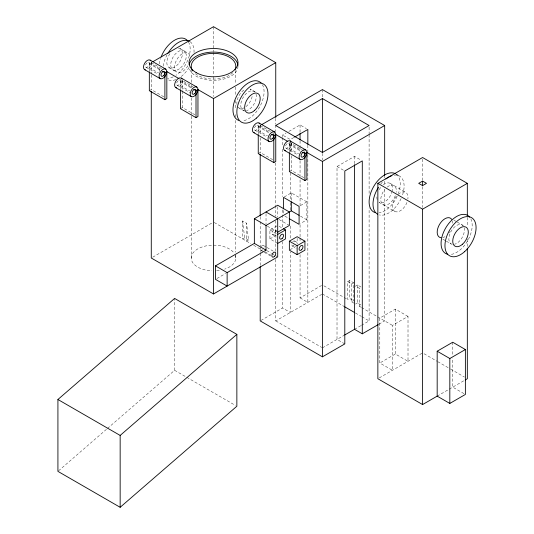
<?xml version="1.0" encoding="UTF-8"?>
<svg xmlns="http://www.w3.org/2000/svg" width="534" height="534" viewBox="0 0 534 534"><rect width="100%" height="100%" fill="white"/><g stroke="black" fill="none" stroke-linecap="round" stroke-linejoin="round"><path stroke-width="0.4" stroke-dasharray="2.67 2" d="M58.546 470.821L106.86 428.989M107.488 428.442L174.618 370.309L174.618 298.439M149.333 70.942L149.333 63.753L151.276 62.632L161.889 68.759M149.333 90.707L151.276 89.585L164.005 96.934M180.452 88.904L180.452 81.722L182.394 80.601L182.394 90.4M180.452 108.669L182.394 107.548L195.124 114.897M258.249 133.82L258.249 126.638L260.192 125.517L272.213 132.459M282.559 136.724L282.559 135.062L286.057 133.039M288.861 131.424L300.061 124.956L306.429 128.627M258.249 153.585L260.192 152.464L272.921 159.813M293.84 137.532L290.336 139.548L282.559 135.062M289.368 151.79L289.368 144.601L291.31 143.479L291.31 152.464M289.368 171.554L291.31 170.433L304.04 177.782M152.711 257.194L212.085 222.912M284.242 196.973L291.31 192.887L306.87 201.872L306.87 219.841L300.508 223.512M344.797 343.916L337.014 339.43L337.014 166.501L354.523 156.395L360.884 160.066M248.524 240.053L244.632 237.804L242.69 238.932L242.69 220.963L246.581 223.205L248.524 240.053L246.581 241.174L246.581 223.205M300.508 205.543L306.87 201.872M277.7 243.417L269.917 238.925L269.917 229.947L276.992 225.862M269.917 238.925L276.992 234.847M216.904 278.514L225.575 273.515M290.075 249.745L295.729 246.481M260.912 320.48L282.559 307.984L290.336 312.477L290.336 251.788M300.061 254.651L300.061 297.879L321.708 285.383M275.751 259.377L275.751 320.901L321.735 294.354M347.714 281.598L349.657 280.477L353.548 282.72L353.548 300.689L351.606 301.81L351.606 283.841L347.714 281.598L347.714 299.567L349.657 298.439L353.548 300.689M351.606 283.841L353.548 282.72M357.44 284.969L355.497 286.091L359.382 288.333L361.331 287.212L357.44 284.969L357.44 302.932L361.331 305.181L359.382 306.302L359.382 288.333M355.497 304.06L357.44 302.932M322.429 347.848L344.016 335.385M354.523 329.324L360.77 325.713M361.465 325.313L369.107 320.901L369.107 207.826M408.009 316.408L395.367 309.106L379.808 318.09L379.808 363.007L392.45 370.309L392.45 325.393L408.009 316.408L408.009 361.324L395.367 354.022L379.808 363.007M378.893 324.231L384.667 320.901L384.667 188.702M379.247 377.925L422.594 352.901M437.179 396.135L448.493 389.6M449.201 389.193L464.547 380.335M180.118 48.614L187.895 53.106M255.319 92.028L250.132 89.038A11 6.355 -60 0 1 252.148 91.901M396.321 174.204L399.559 176.08M390.167 183.362L405.727 192.34M453.893 220.148L456.637 221.737M457.324 222.131L463.425 225.655M169.118 67.671L176.894 72.163M239.132 108.095L244.318 111.085M337.014 166.501L344.09 170.586M179.564 78.965L193.008 86.722M272.921 132.866L274.336 133.68M289.188 142.258L301.917 149.607M302.624 150.014L304.747 151.235M148.766 62.498A2.75 1.589 -60 0 1 147.891 66.757A2.75 1.589 -60 0 1 145.508 65.382A2.75 1.589 -60 0 1 148.766 62.498L160.787 69.44M179.885 80.46A2.75 1.589 -60 0 1 179.01 84.726A2.75 1.589 -60 0 1 176.627 83.351A2.75 1.589 -60 0 1 179.885 80.46L191.906 87.402M257.675 125.377A2.75 1.589 -60 0 1 256.807 129.642A2.75 1.589 -60 0 1 254.424 128.26A2.75 1.589 -60 0 1 257.675 125.377L269.703 132.319M288.794 143.346A2.75 1.589 -60 0 1 287.926 147.604A2.75 1.589 -60 0 1 285.543 146.229A2.75 1.589 -60 0 1 288.794 143.346L300.822 150.288M149.333 63.753L160.647 70.288M180.452 81.722L191.766 88.257M258.249 126.638L268.856 132.759M289.368 144.601L300.682 151.135M149.333 67.644L158.525 72.951M180.452 85.614L189.643 90.92M258.249 130.53L267.441 135.836M289.368 148.492L298.559 153.799M146.009 67.257L158.037 74.199M177.128 85.226L189.864 92.576M254.925 130.142L266.953 137.084M286.044 148.112L298.072 155.047M406.961 202.473A11 6.355 -60 0 1 394.726 211.397L379.167 202.419A11 6.355 -60 0 0 391.856 192.173M442.893 239.205L445.636 240.794M446.324 241.188L451.13 243.965M300.508 216.163L306.87 219.841M284.949 216.163L288.48 218.206M279.068 219.507L288.68 225.054M279.108 226.269L282.646 228.312M275.184 229.807A2.75 1.589 -60 0 1 274.309 234.066A2.75 1.589 -60 0 1 271.926 232.691A2.75 1.589 -60 0 1 275.184 229.807L277.306 231.035M294.635 241.034L298.166 243.077M267.401 226.242L277.012 231.796M269.917 229.947L277.7 234.433M272.433 234.573L276.679 237.023M291.884 245.8L296.123 248.25M263.516 245.527L266.259 247.115M266.947 247.509L274.496 251.868M266.713 250.553L270.831 252.929M271.519 253.33L274.262 254.912M274.95 255.305L277.012 256.5M214.227 222.498L250.846 243.637M253.697 245.28L262.234 250.212M265.078 251.854L270.771 255.145M323.878 285.803L347.714 299.567M351.606 301.81L354.843 303.679M359.382 306.302L360.83 307.137M361.551 307.551L392.45 325.393M260.766 250.292L263.509 251.881M264.197 252.275L271.058 256.24M322.429 293.954L343.976 306.389M355.464 313.024L361.211 316.342M361.925 316.755L369.107 320.901M424.036 353.735L437.026 361.231M437.746 361.651L450.008 368.734M450.729 369.148L464.44 377.064M300.061 297.879L307.844 302.371L307.844 154.386M463.979 393.638L452.739 387.15L452.739 358.04M275.751 320.901L321.715 347.434M174.618 370.309L186.059 376.917M186.78 377.331L235.421 405.413M242.69 220.963L244.632 237.804M467.33 217.431L467.33 226.576M467.33 239.052L467.33 246.534M452.739 342.234L452.739 354.709M422.594 159.179L422.594 179.965M422.594 186.62L422.594 207.406M395.367 309.106L395.367 354.022M384.667 176.233L384.667 177.895M384.667 181.22L384.667 185.378M369.107 127.179L369.107 133.827M369.107 134.661L369.107 195.357M354.523 156.395L354.523 163.878M349.657 280.477L349.657 298.439M322.429 89.578L322.429 97.068M322.429 153.298L322.429 159.946M307.844 145.241L307.844 153.552M300.061 124.956L300.061 132.439M300.061 140.749L300.061 145.735M300.061 146.57L300.061 151.556M300.061 160.701L300.061 176.5M300.061 179.824L300.061 205.597M300.061 224.721L300.061 237.189M300.061 238.024L300.061 242.176M297.144 238.318L297.144 244.031M291.31 155.728L291.31 170.433M291.31 192.887L291.31 201.058M290.336 140.382L290.336 152.023M290.336 172.809L290.336 199.409M290.336 202.733L290.336 210.216M290.336 226.016L290.336 239.319M283.534 210.449L283.534 214.528M282.559 137.552L282.559 145.869M282.559 149.193L282.559 196.579M282.559 209.882L282.559 214.041M282.559 214.875L282.559 227.344M282.559 241.475L282.559 307.984M277.7 206.825L277.7 217.131M275.751 118.341L275.751 124.155M275.751 124.989L275.751 131.638M275.751 162.93L275.751 205.33M275.751 205.637L275.751 216.444M275.751 220.602L275.751 251.894M266.025 213.56L266.025 223.866M260.192 125.517L260.192 134.495M260.192 137.765L260.192 152.464M260.192 216.671L260.192 220.836M260.192 221.67L260.192 245.854M260.192 246.688L260.192 252.522M260.192 253.356L260.192 265.865M235.794 70.395L235.794 83.738M235.794 87.075L235.794 94.578M235.794 100.412L235.794 108.756M235.794 114.59L235.794 117.093M235.794 120.43L235.794 252.181M235.794 255.519L235.794 258.015M213.513 26.7L213.513 51.644M213.513 52.472L213.513 75.755M213.513 76.589L213.513 96.541M191.232 70.395L191.232 84.572M191.232 85.407L191.232 87.91M191.232 97.916L191.232 115.424M191.232 116.258L191.232 258.015A22.281 12.863 0 0 0 211.858 270.845M182.394 91.214L182.394 107.548M151.276 62.632L151.276 74.066M151.276 74.88L151.276 89.585M151.142 61.544A5.5 3.177 -60 0 1 147.391 69.367M252.148 96.554A11 6.355 -60 0 1 244.632 107.548M243.958 107.908A11 6.355 -60 0 1 237.897 106.947M236.969 104.551A11 6.355 -60 0 1 244.632 89.585M235.033 254.691A22.281 12.863 0 0 1 224.654 269.156M219.28 270.444A22.281 12.863 0 0 1 216.01 270.798M191.232 258.015A22.281 12.863 0 0 1 211.858 245.193M213.513 245.153A22.281 12.863 0 0 1 234.313 253.41M232.811 72.657A22.281 12.863 0 0 1 194.222 72.657M237.997 66.223A24.477 14.131 0 0 1 214.795 80.34A24.477 14.131 0 0 1 189.169 67.698M260.058 124.429A5.5 3.177 -60 0 1 256.3 132.252M291.177 142.398A5.5 3.177 -60 0 1 287.419 150.221M182.261 79.513A5.5 3.177 -60 0 1 178.503 87.336M187.895 65.809A11 6.355 -60 0 1 176.026 71.463A11 6.355 -60 0 1 179.11 56.39A11 6.355 -60 0 1 189.91 55.97M190.064 41.685A22.007 12.703 -60 0 1 194.009 53M189.089 67.444A22.007 12.703 -60 0 1 181.213 76.516M175.799 79.639A22.007 12.703 -60 0 1 167.502 79.446M163.184 66.109A22.007 12.703 -60 0 1 167.102 54.748M178.503 48.113A11 6.355 -60 0 1 180.579 60.475A11 6.355 -60 0 1 168.657 67.357A11 6.355 -60 0 1 170.726 52.606M188.475 41.979A22.007 12.703 -60 0 1 175.966 75.261M173.263 76.823A22.007 12.703 -60 0 1 167.549 78.224M159.586 71.469A22.007 12.703 -60 0 1 159.059 67.124M159.292 63.866A22.007 12.703 -60 0 1 160.6 58.433M244.632 110.838A11 6.355 -60 0 1 242.79 98.056A11 6.355 -60 0 1 254.898 91.982M256.04 94.144A11 6.355 -60 0 1 246.508 110.651M262.388 84.646A22.007 12.703 -60 0 1 259.811 106.66A22.007 12.703 -60 0 1 242.196 120.878M398.21 194.356A11 6.355 -60 0 1 407.889 199.008M394.726 211.397A11 6.355 -60 0 1 396.335 196.338M452.472 221.036A11 6.355 -60 0 1 452.739 223.205M450.089 231.489A11 6.355 -60 0 1 449.281 232.677M444.962 236.682A11 6.355 -60 0 1 442.946 237.537M387.203 187.067A11 6.355 -60 0 1 396.221 192.273M395.293 195.738A11 6.355 -60 0 1 383.058 204.662A11 6.355 -60 0 1 384.667 189.597M383.312 184.824A11 6.355 -60 0 1 392.183 190.872M377.151 199.549A11 6.355 -60 0 1 377.151 194.903M379.167 189.71A11 6.355 -60 0 1 380.775 187.354M394.132 175.139A22.007 12.703 -60 0 1 402.309 195.591M401.081 198.575A22.007 12.703 -60 0 1 379.414 214.948M380.775 184.063A22.007 12.703 -60 0 1 382.331 182.261M396.228 174.191A22.007 12.703 -60 0 1 398.424 193.348M397.189 196.325A22.007 12.703 -60 0 1 379.093 212.879M452.171 244.372A11 6.355 -60 0 1 451.13 231.262A11 6.355 -60 0 1 463.005 225.602M464.146 227.771A11 6.355 -60 0 1 454.614 244.272M470.841 218.92A22.007 12.703 -60 0 1 467.63 240.787A22.007 12.703 -60 0 1 450.302 254.504M292.752 241.542A2.75 1.589 -60 0 1 295.135 242.917M294.227 244.806A2.75 1.589 -60 0 1 292.071 245.887A2.75 1.589 -60 0 1 291.377 243.925M261.166 246.528A2.75 1.589 -60 0 1 263.322 245.446A2.75 1.589 -60 0 1 264.016 247.409M262.641 249.792A2.75 1.589 -60 0 1 260.258 248.417M180.519 67.905A11 6.355 -60 0 0 184.01 50.857A11 6.355 -60 0 0 170.993 62.398A11 6.355 -60 0 0 180.519 67.905"/><path stroke-width="0.8" d="M57.919 399.499L174.618 298.439L236.856 334.371L236.856 406.24L120.157 507.3L57.919 471.368L57.919 399.499L120.157 435.437L120.157 507.3M120.157 435.437L236.856 334.371M152.711 61.804L213.513 26.7L275.751 62.632L275.751 117.507M162.77 71.516L164.893 72.737L166.835 71.616L178.857 78.558M149.333 71.763L149.333 90.707L164.893 99.691L166.835 98.563L166.835 71.616M193.889 89.478L196.011 90.707L197.954 89.578L213.513 98.563L275.751 62.632M180.452 89.732L180.452 108.669L196.011 117.654L197.954 116.532L197.954 89.578M261.627 124.689L322.429 89.578L384.667 125.517L384.667 175.399M322.429 98.563L275.751 125.517L322.429 152.464L369.107 125.517L322.429 98.563L322.429 152.611M271.686 134.394L273.808 135.623L275.751 134.495L287.773 141.437M294.541 137.125L307.844 129.442L307.844 144.407M258.249 134.648L258.249 153.585L273.808 162.57L275.751 161.448L275.751 134.495M302.805 152.364L304.927 153.585L306.87 152.464L322.429 161.448L384.667 125.517M289.368 152.611L289.368 171.554L304.927 180.539L306.87 179.411L306.87 152.464M254.358 218.713L266.025 225.455L266.025 250.159L227.13 272.614L227.13 286.091L215.462 279.349L215.462 265.879L254.358 243.417L254.358 218.713L277.7 205.243L289.368 211.978L289.368 225.455L277.7 232.19M266.025 225.455L291.31 210.857L299.093 215.349M277.7 234.433L285.476 229.947L285.476 238.925L277.7 243.417M437.179 396.135L437.179 351.218L452.739 342.234L465.381 349.53L465.381 394.452L449.822 403.43L437.179 396.135L422.594 404.558L377.858 378.726L377.858 183.342L422.594 157.517L467.33 183.342L467.33 215.769M289.368 241.174L297.144 236.682L304.927 241.174L304.927 250.159L297.144 254.651L289.368 250.159L289.368 241.174L297.144 245.667L304.927 241.174M151.276 91.247L151.276 258.015L213.513 293.954L277.7 256.894L277.7 218.713L266.025 211.978M422.594 181.099L418.703 183.342L422.594 185.592L426.486 183.342L422.594 181.099L422.594 185.592M377.858 183.342L422.594 209.168L467.33 183.342M344.717 334.978L354.523 329.324L362.299 333.81L378.172 324.652M260.192 266.7L260.192 320.901L322.429 356.832L344.797 343.916L344.797 170.993L362.299 160.888L362.299 333.81M437.179 351.218L449.822 358.514L465.381 349.53M465.241 379.934L467.33 378.726L467.33 248.197M150.141 60.115L165.7 69.1A5.5 3.177 -60 0 1 163.951 77.617A5.5 3.177 -60 0 1 159.192 74.867A5.5 3.177 -60 0 1 165.7 69.1M181.26 78.077L196.819 87.062A5.5 3.177 -60 0 1 195.07 95.586A5.5 3.177 -60 0 1 190.311 92.836A5.5 3.177 -60 0 1 196.819 87.062M259.057 122.994L274.609 131.978A5.5 3.177 -60 0 1 272.867 140.502A5.5 3.177 -60 0 1 268.108 137.752A5.5 3.177 -60 0 1 274.609 131.978M290.169 140.963L305.728 149.947A5.5 3.177 -60 0 1 303.986 158.464A5.5 3.177 -60 0 1 299.227 155.714A5.5 3.177 -60 0 1 305.728 149.947M144.634 69.64L160.193 78.625M175.753 87.609L191.312 96.594M253.55 132.525L269.109 141.51M284.669 150.488L300.228 159.472M289.188 218.613L299.093 224.327L299.093 206.364L283.534 197.38L283.534 208.814M283.354 228.719L285.476 229.947M254.358 243.417L266.025 250.159M344.69 306.803L354.743 312.61M215.462 265.879L227.13 272.614M449.822 358.514L449.822 403.43M422.594 209.168L422.594 404.558M354.523 164.706L354.523 329.324M322.429 161.448L322.429 356.832M304.927 153.585L304.927 180.539M300.061 133.266L300.061 139.921M297.144 245.667L297.144 254.651M291.31 201.872L291.31 210.857M273.808 135.623L273.808 162.57M260.192 154.132L260.192 215.836M213.513 98.563L213.513 293.954M196.011 90.707L196.011 117.654M164.893 72.737L164.893 99.691M192.714 70.835A22.281 12.863 0 0 1 212.352 53.38A22.281 12.863 0 0 1 235.033 69.553M189.169 64.748A24.477 14.131 0 0 1 214.154 52.098A24.477 14.131 0 0 1 237.964 65.488M145.442 69.894A5.5 3.177 -60 0 1 144.634 63.292A5.5 3.177 -60 0 1 150.755 60.689M176.56 87.856A5.5 3.177 -60 0 1 175.753 81.255A5.5 3.177 -60 0 1 181.874 78.652M254.358 132.772A5.5 3.177 -60 0 1 253.55 126.171A5.5 3.177 -60 0 1 259.671 123.568M285.476 150.742A5.5 3.177 -60 0 1 284.669 144.14A5.5 3.177 -60 0 1 290.79 141.537M167.923 53.333A22.007 12.703 -60 0 1 189.51 41.332M161.141 56.938A22.007 12.703 -60 0 1 187.207 40.317M260.085 82.109A22.007 12.703 -60 0 1 261.113 82.984M238.731 120.424A22.007 12.703 -60 0 1 236.963 95.466A22.007 12.703 -60 0 1 259.524 81.755M441.071 237.723A11 6.355 -60 0 1 439.462 224.52A11 6.355 -60 0 1 451.697 219.314M377.558 214.187A22.007 12.703 -60 0 1 378.406 187.381M385.855 179.003A22.007 12.703 -60 0 1 391.929 175.646M375.522 212.706A22.007 12.703 -60 0 1 372.839 188.055A22.007 12.703 -60 0 1 395.667 173.83M447.485 254.251A22.007 12.703 -60 0 1 445.923 227.584A22.007 12.703 -60 0 1 469.68 217.118M196.205 72.624A24.477 14.131 0 0 0 237.163 66.289A24.477 14.131 0 0 0 207.179 48.981A24.477 14.131 0 0 0 196.205 72.624M163.451 75.741A2.75 1.589 -60 0 0 164.325 71.483A2.75 1.589 -60 0 0 161.068 74.366A2.75 1.589 -60 0 0 163.451 75.741M194.57 93.704A2.75 1.589 -60 0 0 195.444 89.445A2.75 1.589 -60 0 0 192.187 92.329A2.75 1.589 -60 0 0 194.57 93.704M272.367 138.62A2.75 1.589 -60 0 0 273.234 134.361A2.75 1.589 -60 0 0 269.984 137.245A2.75 1.589 -60 0 0 272.367 138.62M303.486 156.589A2.75 1.589 -60 0 0 304.353 152.33A2.75 1.589 -60 0 0 301.103 155.214A2.75 1.589 -60 0 0 303.486 156.589M254.424 110.571A11 6.355 -60 0 0 257.915 93.53A11 6.355 -60 0 0 244.899 105.071A11 6.355 -60 0 0 254.424 110.571M256.44 118.087A22.007 12.703 -60 0 0 263.416 83.998A22.007 12.703 -60 0 0 237.383 107.087A22.007 12.703 -60 0 0 256.44 118.087M462.531 244.198A11 6.355 -60 0 0 466.022 227.15A11 6.355 -60 0 0 453.006 238.691A11 6.355 -60 0 0 462.531 244.198M464.547 251.708A22.007 12.703 -60 0 0 471.522 217.625A22.007 12.703 -60 0 0 445.489 240.707A22.007 12.703 -60 0 0 464.547 251.708M282.092 238.558A2.75 1.589 -60 0 0 282.96 234.299A2.75 1.589 -60 0 0 279.709 237.183A2.75 1.589 -60 0 0 282.092 238.558M301.536 249.792A2.75 1.589 -60 0 0 302.411 245.527A2.75 1.589 -60 0 0 299.16 248.417A2.75 1.589 -60 0 0 301.536 249.792M274.309 256.527A2.75 1.589 -60 0 0 275.184 252.268A2.75 1.589 -60 0 0 271.926 255.152A2.75 1.589 -60 0 0 274.309 256.527"/></g></svg>
